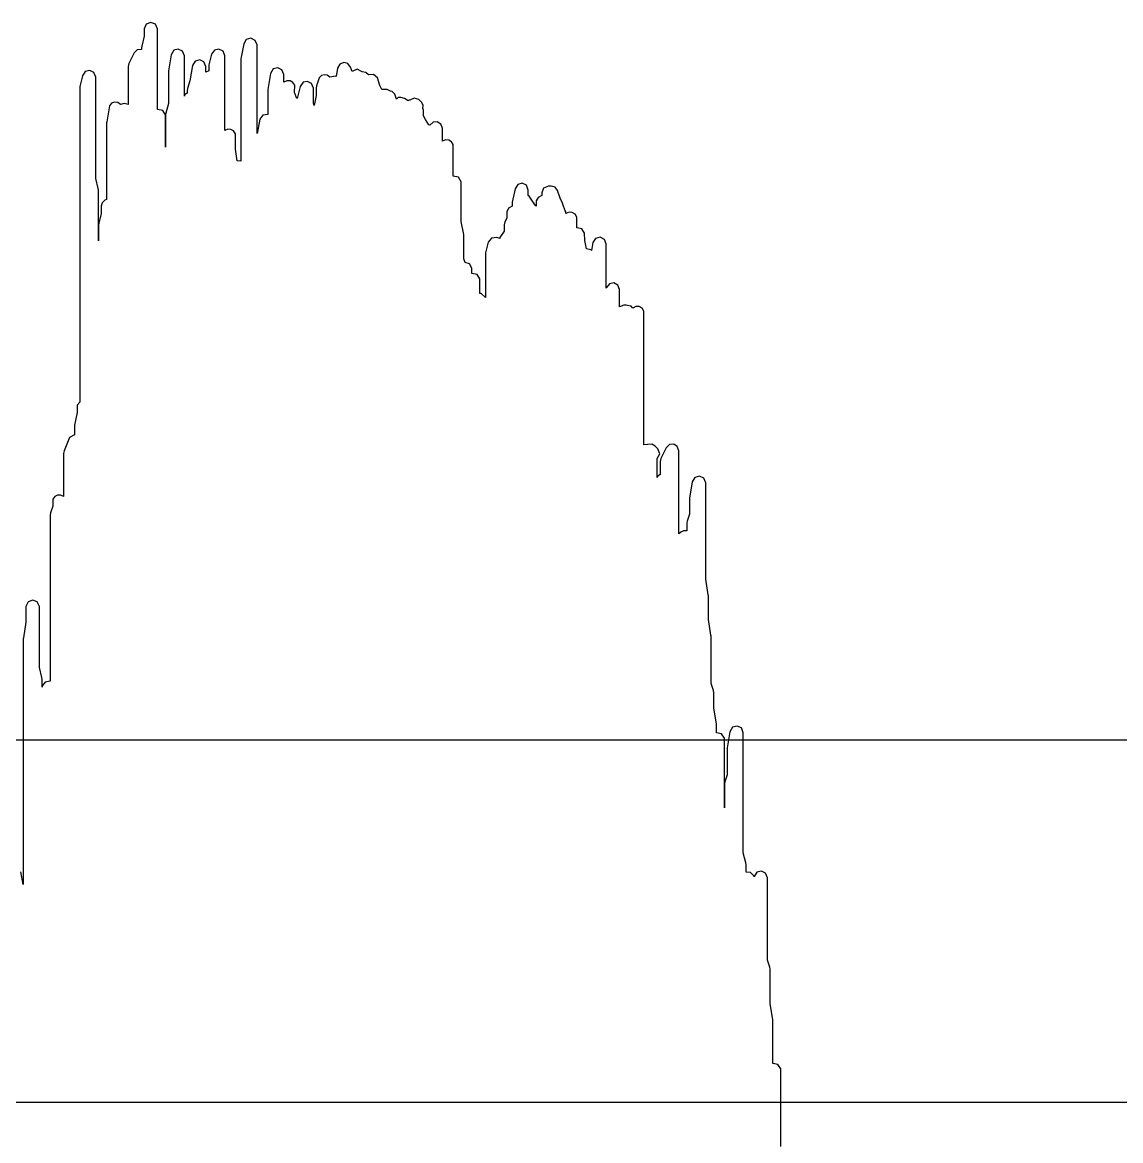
# Model space of a CAD drawing. Extents: x -85 to 1067, y -372 to 325.
# Drawn here: x 512.1 to 627.5, y -236.8 to -119.3 of the extents above; entities that cross this region are included whole.
import ezdxf

# ---------------------------------------------------------------- set-up
doc = ezdxf.new("R2010")
doc.units = 0

msp = doc.modelspace()

# ---------------------------------------------------------------- linework, layer by layer
at = {"layer": 'Layer 1'}
for p, q in [((525.104536, -119.550237), (524.894228, -120.043)), ((525.600489, -119.347097), (525.104536, -119.550237)), ((526.095302, -119.550713), (525.600489, -119.347097)), ((526.305, -120.043), (526.095302, -119.550713)), ((524.895, -120.784), (524.631489, -121.83646)), ((524.894228, -120.043), (524.895, -120.784)), ((526.305, -120.87), (526.305, -120.043)), ((526.305, -121.723), (526.305, -120.87)), ((524.611169, -122.008728), (524.611, -122.181)), ((524.631489, -121.83646), (524.611169, -122.008728)), ((526.305, -122.576), (526.305, -121.723)), ((535.34703, -121.585191), (535.064526, -123.004571)), ((535.618541, -121.157445), (535.34703, -121.585191)), ((536.106715, -121.021904), (535.618541, -121.157445)), ((536.56076, -121.24959), (536.106715, -121.021904)), ((536.744, -121.723), (536.56076, -121.24959)), ((536.744, -122.576), (536.744, -121.723)), ((523.832434, -122.544474), (523.265676, -123.679624)), ((524.160016, -122.230572), (523.832434, -122.544474)), ((524.611, -122.181), (524.160016, -122.230572)), ((526.305, -123.428), (526.305, -122.576)), ((527.72256, -122.742878), (527.438306, -124.422348)), ((528.003453, -122.283897), (527.72256, -122.742878)), ((528.476193, -122.162608), (528.003453, -122.283897)), ((528.922227, -122.360735), (528.476193, -122.162608)), ((529.123, -122.86), (528.922227, -122.360735)), ((529.123, -123.709), (529.123, -122.86)), ((530.727028, -123.296028), (530.253836, -123.416912)), ((531.173095, -123.494918), (530.727028, -123.296028)), ((531.96989, -122.687732), (531.683971, -123.822912)), ((532.272415, -122.256913), (531.96989, -122.687732)), ((532.740785, -122.15888), (532.272415, -122.256913)), ((533.171235, -122.368339), (532.740785, -122.15888)), ((533.36, -122.86), (533.171235, -122.368339)), ((533.36, -123.709), (533.36, -122.86)), ((535.050415, -123.14238), (535.05, -123.995)), ((535.064526, -123.004571), (535.050415, -123.14238)), ((536.744, -123.428), (536.744, -122.576)), ((519.171512, -124.404451), (518.700594, -124.508775)), ((519.606785, -124.611784), (519.171512, -124.404451)), ((523.191593, -123.994866), (523.191, -124.825)), ((523.265676, -123.679624), (523.191593, -123.994866)), ((526.305, -124.279), (526.305, -123.428)), ((526.305, -125.392), (526.305, -124.279)), ((527.438306, -124.422348), (527.427864, -124.539498)), ((529.123, -124.539), (529.123, -123.709)), ((529.97256, -123.876156), (529.696942, -125.502266)), ((530.253836, -123.416912), (529.97256, -123.876156)), ((531.373, -123.995), (531.173095, -123.494918)), ((531.372888, -124.565679), (531.373, -123.995)), ((531.664, -124.452), (531.372888, -124.565679)), ((531.683971, -123.822912), (531.663651, -123.995152)), ((531.663651, -123.995152), (531.664, -124.452)), ((533.36, -124.539), (533.36, -123.709)), ((535.05, -123.995), (535.05, -124.825)), ((536.744, -124.279), (536.744, -123.428)), ((536.744, -125.108), (536.744, -124.279)), ((538.435981, -124.242964), (538.15781, -124.709571)), ((538.912266, -124.119004), (538.435981, -124.242964)), ((539.361871, -124.319186), (538.912266, -124.119004)), ((539.56, -124.825), (539.361871, -124.319186)), ((545.21196, -124.162425), (545.065543, -125.025432)), ((545.44364, -123.744695), (545.21196, -124.162425)), ((545.850458, -123.578787), (545.44364, -123.744695)), ((546.278655, -123.677139), (545.850458, -123.578787)), ((546.57447, -124.052189), (546.278655, -123.677139)), ((546.72608, -124.494883), (546.57447, -124.052189)), ((547.269702, -124.265598), (546.72608, -124.494883)), ((547.79745, -124.52937), (547.269702, -124.265598)), ((518.40344, -124.948532), (518.143344, -126.085402)), ((518.700594, -124.508775), (518.40344, -124.948532)), ((519.797, -125.107), (519.606785, -124.611784)), ((519.797, -125.958), (519.797, -125.107)), ((523.191, -124.825), (523.191, -125.674)), ((523.191, -125.674), (523.191, -126.527)), ((526.305, -126.245), (526.305, -125.392)), ((527.427864, -124.539498), (527.428, -125.392)), ((527.428, -125.392), (527.428, -126.245)), ((529.123, -125.392), (529.123, -124.539)), ((529.123, -126.245), (529.123, -125.392)), ((529.696942, -125.502266), (529.42821, -126.30324)), ((533.36, -125.392), (533.36, -124.539)), ((533.36, -126.245), (533.36, -125.392)), ((535.05, -124.825), (535.05, -125.675)), ((535.05, -125.675), (535.05, -126.527)), ((536.744, -125.959), (536.744, -125.108)), ((538.15781, -124.709571), (537.875306, -126.411451)), ((539.5601, -125.638593), (539.56, -124.825)), ((539.878134, -125.479274), (539.5601, -125.638593)), ((540.215215, -125.491287), (539.878134, -125.479274)), ((540.508965, -125.657056), (540.215215, -125.491287)), ((540.697, -125.959), (540.508965, -125.657056)), ((541.574415, -125.641913), (541.27189, -126.072732)), ((542.042785, -125.54388), (541.574415, -125.641913)), ((542.473235, -125.753339), (542.042785, -125.54388)), ((543.275374, -125.168333), (542.99112, -126.020982)), ((543.515721, -124.942439), (543.275374, -125.168333)), ((543.817257, -124.852178), (543.515721, -124.942439)), ((544.128198, -124.90105), (543.817257, -124.852178)), ((544.396755, -125.092556), (544.128198, -124.90105)), ((544.996223, -125.004729), (544.396755, -125.092556)), ((545.065, -125.029), (544.996223, -125.004729)), ((545.065543, -125.025432), (545.065, -125.029)), ((548.169898, -124.611575), (547.79745, -124.52937)), ((548.445149, -124.8756), (548.169898, -124.611575)), ((548.980372, -124.827446), (548.445149, -124.8756)), ((549.39429, -125.170155), (548.980372, -124.827446)), ((549.659579, -125.974601), (549.39429, -125.170155)), ((518.143344, -126.085402), (518.125846, -126.24387)), ((518.125846, -126.24387), (518.126, -127.094)), ((519.797, -126.811), (519.797, -125.958)), ((519.797, -127.664), (519.797, -126.811)), ((523.191, -126.527), (523.191, -127.378)), ((526.305, -127.094), (526.305, -126.245)), ((527.428, -126.245), (527.428, -127.094)), ((529.123607, -127.083441), (529.123, -126.245)), ((529.392, -126.782), (529.142234, -126.974927)), ((529.392057, -126.527183), (529.392, -126.782)), ((529.42821, -126.30324), (529.392057, -126.527183)), ((533.36, -127.094), (533.36, -126.245)), ((535.05, -126.527), (535.05, -127.378)), ((536.744, -127.094), (536.744, -125.959)), ((537.866557, -126.52688), (537.866, -127.378)), ((537.875306, -126.411451), (537.866557, -126.52688)), ((540.696581, -126.696387), (540.697, -125.959)), ((540.91011, -127.335449), (540.696581, -126.696387)), ((541.27189, -126.072732), (540.985943, -127.206192)), ((542.662, -126.245), (542.473235, -125.753339)), ((542.662, -127.094), (542.662, -126.245)), ((542.99112, -126.020982), (542.954968, -126.244925)), ((542.954968, -126.244925), (542.955, -127.023)), ((549.868, -126.388), (549.659579, -125.974601)), ((550.427847, -126.387266), (549.868, -126.388)), ((550.780907, -126.566421), (550.427847, -126.387266)), ((550.930823, -126.597465), (550.780907, -126.566421)), ((551.211549, -126.881691), (550.930823, -126.597465)), ((518.126, -127.094), (518.126, -128.23)), ((519.797, -128.491), (519.797, -127.664)), ((521.467826, -127.84777), (521.235932, -128.111169)), ((521.78014, -127.731767), (521.467826, -127.84777)), ((522.111032, -127.770582), (521.78014, -127.731767)), ((522.398662, -127.971638), (522.111032, -127.770582)), ((522.795657, -127.8526), (522.398662, -127.971638)), ((523.191, -127.977), (522.795657, -127.8526)), ((523.191, -127.378), (523.191, -127.977)), ((526.305, -127.946), (526.305, -127.094)), ((526.305424, -128.502349), (526.305, -127.946)), ((527.428, -127.857), (527.164489, -128.88364)), ((527.428, -127.094), (527.428, -127.857)), ((529.142234, -126.974927), (529.123607, -127.083441)), ((533.36, -127.947), (533.36, -127.094)), ((533.36, -128.777), (533.36, -127.947)), ((535.05, -127.378), (535.05, -128.231)), ((536.744, -128.231), (536.744, -127.094)), ((537.866, -127.378), (537.866, -128.231)), ((540.971832, -127.323314), (540.91011, -127.335449)), ((540.985943, -127.206192), (540.971832, -127.323314)), ((542.662025, -127.827444), (542.662, -127.094)), ((542.743164, -128.06341), (542.662025, -127.827444)), ((542.955, -127.023), (542.743164, -128.06341)), ((551.394203, -127.408797), (551.211549, -126.881691)), ((551.563, -127.24), (551.394203, -127.408797)), ((551.846425, -127.239802), (551.563, -127.24)), ((552.235694, -127.356924), (551.846425, -127.239802)), ((552.602695, -127.598083), (552.235694, -127.356924)), ((552.675, -127.524), (552.602695, -127.598083)), ((552.810065, -127.524643), (552.675, -127.524)), ((553.263667, -127.30959), (552.810065, -127.524643)), ((553.745462, -127.45056), (553.263667, -127.30959)), ((554.027938, -127.734786), (553.745462, -127.45056)), ((554.182246, -128.058865), (554.027938, -127.734786)), ((518.126, -128.23), (518.126, -129.343)), ((519.797, -129.627), (519.797, -128.491)), ((521.235932, -128.111169), (520.949985, -129.792389)), ((526.834456, -128.608277), (526.305424, -128.502349)), ((527.134, -129.057), (526.834456, -128.608277)), ((527.134, -130.194), (527.134, -129.057)), ((527.164489, -128.88364), (527.142476, -129.05763)), ((527.142476, -129.05763), (527.143, -129.91)), ((533.36, -129.628), (533.36, -128.777)), ((535.05, -128.231), (535.05, -129.058)), ((535.05, -129.058), (535.05, -129.91)), ((536.744, -129.058), (536.744, -128.231)), ((536.744, -129.91), (536.744, -129.058)), ((537.346877, -129.096935), (537.023652, -129.510204)), ((537.866, -129.021), (537.346877, -129.096935)), ((537.866, -128.231), (537.866, -129.021)), ((554.157167, -128.416917), (554.182246, -128.058865)), ((554.233, -128.491), (554.157167, -128.416917)), ((554.232422, -129.174744), (554.233, -128.777)), ((554.423627, -129.555433), (554.232422, -129.174744)), ((554.233, -128.777), (554.233, -128.491)), ((518.126, -129.343), (518.126, -130.763)), ((519.797, -130.763), (519.797, -129.627)), ((520.949985, -129.792389), (520.941236, -129.909511)), ((520.941236, -129.909511), (520.942, -130.763)), ((527.134, -131.33), (527.134, -130.194)), ((527.143, -129.91), (527.143, -131.047)), ((533.36, -130.477), (533.36, -129.628)), ((535.05, -129.91), (535.05, -130.763)), ((536.743067, -130.933021), (536.744, -129.91)), ((537.023652, -129.510204), (536.770442, -131.017434)), ((554.780186, -130.09284), (554.423627, -129.555433)), ((554.8922, -130.160065), (554.780186, -130.09284)), ((555.241799, -129.834436), (554.8922, -130.160065)), ((555.680056, -129.802574), (555.241799, -129.834436)), ((556.056835, -130.028691), (555.680056, -129.802574)), ((556.222, -130.477), (556.056835, -130.028691)), ((518.126, -130.763), (518.126, -132.182)), ((519.797, -131.614), (519.797, -130.763)), ((520.942, -130.763), (520.942, -131.614)), ((527.134251, -132.450944), (527.134, -131.33)), ((527.143, -131.047), (527.143, -131.9)), ((533.35992, -130.709378), (533.36, -130.477)), ((533.675445, -130.566456), (533.35992, -130.709378)), ((534.004032, -130.586703), (533.675445, -130.566456)), ((534.288333, -130.752693), (534.004032, -130.586703)), ((534.471, -131.047), (534.288333, -130.752693)), ((534.471, -131.9), (534.471, -131.047)), ((535.05, -130.763), (535.05, -131.614)), ((536.770442, -131.017434), (536.743067, -130.933021)), ((556.222, -131.33), (556.222, -130.477)), ((556.22226, -131.818555), (556.222, -131.33)), ((518.126, -132.182), (518.126, -133.012)), ((519.797, -132.726), (519.797, -131.614)), ((519.797, -133.862), (519.797, -132.726)), ((520.942, -131.614), (520.942, -132.442)), ((520.942, -132.442), (520.942, -133.293)), ((527.143, -132.458), (527.134251, -132.450944)), ((527.143, -131.9), (527.143, -132.458)), ((534.471275, -132.668281), (534.471, -131.9)), ((534.674475, -133.880961), (534.471275, -132.668281)), ((535.05, -131.614), (535.05, -132.727)), ((535.05, -132.727), (535.05, -133.579)), ((556.543427, -131.67768), (556.22226, -131.818555)), ((556.875338, -131.704167), (556.543427, -131.67768)), ((557.158895, -131.878709), (556.875338, -131.704167)), ((557.335, -132.182), (557.158895, -131.878709)), ((557.335, -133.013), (557.335, -132.182)), ((518.126, -133.012), (518.126, -133.862)), ((518.126, -133.862), (518.126, -134.712)), ((519.797, -134.712), (519.797, -133.862)), ((520.942, -133.293), (520.942, -134.146)), ((535.05, -133.924), (534.674475, -133.880961)), ((535.05, -133.579), (535.05, -133.924)), ((557.335, -133.862), (557.335, -133.013)), ((557.335, -134.714), (557.335, -133.862)), ((518.126, -134.712), (518.126, -135.565)), ((519.797141, -135.761368), (519.797, -134.712)), ((520.942, -134.146), (520.942, -134.998)), ((520.942, -134.998), (520.942, -135.851)), ((557.335101, -135.48743), (557.335, -134.714)), ((518.126, -135.565), (518.126, -136.395)), ((520.058987, -136.788038), (519.797141, -135.761368)), ((520.942, -135.851), (520.942, -136.678)), ((557.900599, -135.608123), (557.335101, -135.48743)), ((558.186, -136.111), (557.900599, -135.608123)), ((558.186, -136.962), (558.186, -136.111)), ((518.126, -136.395), (518.126, -137.245)), ((518.126, -137.245), (518.126, -138.097)), ((520.081, -136.962), (520.058987, -136.788038)), ((520.081, -138.097), (520.081, -136.962)), ((520.942, -136.678), (520.942, -137.531)), ((558.186, -137.815), (558.186, -136.962)), ((563.84125, -136.824191), (563.558746, -138.245291)), ((564.128698, -136.368597), (563.84125, -136.824191)), ((564.603627, -136.254085), (564.128698, -136.368597)), ((565.047055, -136.459078), (564.603627, -136.254085)), ((565.24, -136.962), (565.047055, -136.459078)), ((565.24001, -137.520568), (565.24, -136.962)), ((566.852107, -136.746428), (566.645405, -137.244511)), ((566.645405, -137.244511), (566.646, -137.531)), ((567.35, -136.54), (566.852107, -136.746428)), ((567.635587, -136.539966), (567.35, -136.54)), ((568.047095, -136.672706), (567.635587, -136.539966)), ((568.303917, -137.020562), (568.047095, -136.672706)), ((568.574314, -137.828422), (568.303917, -137.020562)), ((518.126, -138.097), (518.126, -138.95)), ((520.081, -139.234), (520.081, -138.097)), ((520.478818, -138.296592), (520.373577, -138.667033)), ((520.762874, -138.036577), (520.478818, -138.296592)), ((520.942, -137.947), (520.762874, -138.036577)), ((520.942, -137.531), (520.942, -137.947)), ((558.186, -138.668), (558.186, -137.815)), ((563.546328, -138.381378), (563.546, -138.664)), ((563.558746, -138.245291), (563.546328, -138.381378)), ((565.315843, -137.596345), (565.24001, -137.520568)), ((565.407142, -137.706581), (565.315843, -137.596345)), ((565.95835, -138.53685), (565.407142, -137.706581)), ((566.079, -138.654), (565.95835, -138.53685)), ((566.079355, -138.09773), (566.079, -138.654)), ((566.274413, -137.72611), (566.079355, -138.09773)), ((566.646, -137.531), (566.274413, -137.72611)), ((568.834494, -138.353806), (568.574314, -137.828422)), ((568.870646, -138.443383), (568.834494, -138.353806)), ((569.110111, -139.151365), (568.870646, -138.443383)), ((518.126, -138.95), (518.126, -139.801)), ((520.081, -140.061), (520.081, -139.234)), ((520.373, -139.427), (520.111154, -140.45364)), ((520.373577, -138.667033), (520.373, -139.427)), ((558.185742, -140.276979), (558.186, -139.517)), ((558.186, -139.517), (558.186, -138.668)), ((563.171442, -138.859615), (562.975827, -139.234173)), ((562.975827, -139.234173), (562.976, -139.896)), ((563.546, -138.664), (563.171442, -138.859615)), ((569.193, -139.234), (569.110111, -139.151365)), ((569.1931, -139.432362), (569.193, -139.234)), ((569.521175, -139.278245), (569.1931, -139.432362)), ((569.863456, -139.302398), (569.521175, -139.278245)), ((570.154784, -139.483693), (569.863456, -139.302398)), ((570.33, -139.801), (570.154784, -139.483693)), ((518.126, -139.801), (518.126, -140.914)), ((518.126, -140.914), (518.126, -141.766)), ((520.081, -141.2), (520.081, -140.061)), ((520.089141, -140.629351), (520.089, -141.48)), ((520.111154, -140.45364), (520.089141, -140.629351)), ((558.457889, -141.627469), (558.185742, -140.276979)), ((562.693411, -140.629806), (562.693, -141.276)), ((562.767494, -140.314592), (562.693411, -140.629806)), ((562.976, -139.896), (562.767494, -140.314592)), ((570.33, -140.63), (570.33, -139.801)), ((570.330481, -140.919463), (570.33, -140.63)), ((570.861527, -141.027914), (570.330481, -140.919463)), ((518.126, -141.766), (518.126, -142.619)), ((520.080251, -142.303346), (520.081, -142.051)), ((520.081, -142.051), (520.081, -141.2)), ((520.089, -141.48), (520.089, -142.262)), ((558.472, -141.767), (558.457889, -141.627469)), ((558.472, -142.619), (558.472, -141.767)), ((561.37768, -142.000301), (561.032631, -142.445612)), ((561.938734, -141.949494), (561.37768, -142.000301)), ((562.231539, -142.045986), (561.938734, -141.949494)), ((562.258914, -141.954687), (562.231539, -142.045986)), ((562.693, -141.276), (562.258914, -141.954687)), ((571.159, -141.481), (570.861527, -141.027914)), ((571.159113, -142.26244), (571.159, -141.481)), ((572.306074, -142.050943), (572.032308, -142.477748)), ((572.79538, -141.917932), (572.306074, -142.050943)), ((573.248339, -142.146123), (572.79538, -141.917932)), ((518.126, -142.619), (518.126, -143.47)), ((520.089, -142.262), (520.080251, -142.303346)), ((558.472, -143.47), (558.472, -142.619)), ((561.032631, -142.445612), (560.750156, -143.558382)), ((571.336546, -143.139219), (571.159113, -142.26244)), ((571.801591, -143.228797), (571.336546, -143.139219)), ((571.868619, -143.294244), (571.801591, -143.228797)), ((572.032308, -142.477748), (571.868619, -143.294244)), ((573.431, -142.619), (573.248339, -142.146123)), ((573.431, -143.47), (573.431, -142.619)), ((518.126, -143.47), (518.126, -144.583)), ((558.4721, -144.183672), (558.472, -143.47)), ((558.594359, -144.557447), (558.4721, -144.183672)), ((560.750156, -143.558382), (560.728142, -143.730622)), ((560.728142, -143.730622), (560.729, -144.583)), ((573.431, -144.299), (573.431, -143.47)), ((573.431, -145.15), (573.431, -144.299)), ((518.126, -144.583), (518.126, -145.435)), ((518.126, -145.435), (518.126, -146.285)), ((559.071572, -144.714902), (558.594359, -144.557447)), ((559.323, -145.15), (559.071572, -144.714902)), ((559.323481, -145.726878), (559.323, -145.15)), ((560.729, -144.583), (560.729, -145.436)), ((560.729, -145.436), (560.729, -146.285)), ((573.431, -146.002), (573.431, -145.15)), ((518.126, -146.285), (518.126, -147.137)), ((559.853511, -145.834087), (559.323481, -145.726878)), ((560.152, -146.285), (559.853511, -145.834087)), ((560.152, -147.138), (560.152, -146.285)), ((560.729, -146.285), (560.729, -147.138)), ((573.431, -147.137), (573.431, -146.002)), ((573.769125, -146.800514), (573.44997, -147.204971)), ((574.232202, -146.721867), (573.769125, -146.800514)), ((574.648671, -146.93903), (574.232202, -146.721867)), ((518.126, -147.137), (518.126, -147.966)), ((518.126, -147.966), (518.126, -148.818)), ((560.152, -147.828), (560.152, -147.138)), ((560.298442, -147.828664), (560.152, -147.828)), ((560.729, -148.261), (560.298442, -147.828664)), ((560.729, -147.138), (560.729, -147.968)), ((560.729, -147.968), (560.729, -148.261)), ((573.430497, -147.266975), (573.431, -147.137)), ((573.44997, -147.204971), (573.430497, -147.266975)), ((574.828, -147.422), (574.648671, -146.93903)), ((574.828, -148.248), (574.828, -147.422)), ((518.126, -148.818), (518.126, -149.668)), ((574.828, -149.101), (574.828, -148.248)), ((574.828166, -149.211478), (574.828, -149.101)), ((575.257059, -149.039238), (574.828166, -149.211478)), ((575.532649, -149.068505), (575.257059, -149.039238)), ((575.651549, -149.082334), (575.532649, -149.068505)), ((575.673562, -149.097856), (575.651549, -149.082334)), ((576.040451, -149.170161), (575.673562, -149.097856)), ((576.22477, -149.35448), (576.040451, -149.170161)), ((518.126, -149.668), (518.126, -150.52)), ((576.546343, -149.181198), (576.22477, -149.35448)), ((576.891836, -149.187888), (576.546343, -149.181198)), ((577.193604, -149.356254), (576.891836, -149.187888)), ((577.384, -149.668), (577.193604, -149.356254)), ((577.384, -150.521), (577.384, -149.668)), ((518.126, -150.52), (518.126, -151.373)), ((518.126, -151.373), (518.126, -152.203)), ((577.384, -151.373), (577.384, -150.521)), ((577.384, -152.204), (577.384, -151.373)), ((518.126, -152.203), (518.126, -153.053)), ((577.384, -153.053), (577.384, -152.204)), ((518.126, -153.053), (518.126, -154.474)), ((577.384, -153.905), (577.384, -153.053)), ((518.126, -154.474), (518.126, -155.302)), ((577.384, -155.042), (577.384, -153.905)), ((577.384, -156.153), (577.384, -155.042)), ((518.126, -155.302), (518.126, -156.436)), ((577.384, -157.573), (577.384, -156.153)), ((518.126, -156.436), (518.126, -157.573)), ((518.126, -157.573), (518.126, -158.708)), ((577.384, -158.708), (577.384, -157.573)), ((518.126, -159.252), (517.839996, -159.537947)), ((517.839996, -159.537947), (517.84, -160.32)), ((518.126, -158.708), (518.126, -159.252)), ((577.384, -160.105), (577.384, -158.708)), ((517.84, -160.32), (517.571268, -161.67221)), ((577.384, -161.242), (577.384, -160.105)), ((517.557157, -161.810019), (517.557, -162.657)), ((517.571268, -161.67221), (517.557157, -161.810019)), ((577.384, -162.091), (577.384, -161.242)), ((577.384, -163.204), (577.384, -162.091)), ((517.038502, -162.941226), (516.474425, -164.364276)), ((517.557, -162.657), (517.038502, -162.941226)), ((577.383916, -163.714072), (577.384, -163.204)), ((516.474425, -164.364276), (516.424161, -164.626122)), ((577.761134, -163.674476), (577.383916, -163.714072)), ((577.80612, -163.689998), (577.761134, -163.674476)), ((578.214686, -163.65047), (577.80612, -163.689998)), ((578.576135, -163.845023), (578.214686, -163.65047)), ((578.858611, -164.13097), (578.576135, -163.845023)), ((579.037663, -164.65659), (578.858611, -164.13097)), ((579.71726, -164.025758), (579.148837, -165.160938)), ((580.06658, -163.689455), (579.71726, -164.025758)), ((580.510479, -163.654562), (580.06658, -163.689455)), ((580.891953, -163.884078), (580.510479, -163.654562)), ((581.054, -164.341), (580.891953, -163.884078)), ((581.054, -165.193), (581.054, -164.341)), ((516.424161, -164.626122), (516.424, -165.476)), ((516.424, -165.476), (516.424, -166.328)), ((578.781, -165.149), (579.037663, -164.65659)), ((578.781, -165.193), (578.781, -165.149)), ((578.781, -166.046), (578.781, -165.193)), ((579.148837, -165.160938), (579.074754, -165.476152)), ((579.074754, -165.476152), (579.075, -166.329)), ((581.054, -166.046), (581.054, -165.193)), ((516.424, -166.328), (516.424, -167.159)), ((578.781, -166.873), (578.781, -166.046)), ((579.075, -166.329), (579.075, -166.828)), ((581.054, -166.873), (581.054, -166.046)), ((516.424, -167.159), (516.424, -168.01)), ((578.781687, -167.150128), (578.781, -166.873)), ((578.80116, -167.041614), (578.781687, -167.150128)), ((579.075, -166.828), (578.80116, -167.041614)), ((581.054, -167.726), (581.054, -166.873)), ((581.054, -168.578), (581.054, -167.726)), ((582.46789, -167.60885), (582.183636, -169.31418)), ((582.746534, -167.142293), (582.46789, -167.60885)), ((583.22309, -167.018836), (582.746534, -167.142293)), ((583.672574, -167.219674), (583.22309, -167.018836)), ((583.87, -167.726), (583.672574, -167.219674)), ((583.87, -168.578), (583.87, -167.726)), ((515.784308, -168.992458), (515.488661, -169.142816)), ((516.115992, -168.992414), (515.784308, -168.992458)), ((516.424, -169.157), (516.115992, -168.992414)), ((516.424, -168.01), (516.424, -168.859)), ((516.424, -168.859), (516.424, -169.157)), ((581.054, -169.429), (581.054, -168.578)), ((583.87, -169.429), (583.87, -168.578)), ((515.289, -170.161), (515.042761, -170.879311)), ((515.488661, -169.142816), (515.28876, -169.429175)), ((515.28876, -169.429175), (515.289, -170.161)), ((581.054, -170.278), (581.054, -169.429)), ((581.054, -171.109), (581.054, -170.278)), ((582.173194, -169.429609), (582.173, -170.278)), ((582.173, -170.278), (582.173, -170.995)), ((582.183636, -169.31418), (582.173194, -169.429609)), ((583.87, -170.278), (583.87, -169.429)), ((583.87, -171.109), (583.87, -170.278)), ((515.00483, -171.108391), (515.004, -172.244)), ((515.042761, -170.879311), (515.00483, -171.108391)), ((581.054, -171.961), (581.054, -171.109)), ((582.173, -170.995), (581.926677, -171.739135)), ((583.87, -171.961), (583.87, -171.109)), ((515.004, -172.244), (515.004, -173.667)), ((581.053844, -173.074407), (581.054, -171.961)), ((581.926677, -171.739135), (581.890524, -171.961357)), ((581.890524, -171.961357), (581.891, -172.754)), ((583.87, -172.814), (583.87, -171.961)), ((515.004, -173.667), (515.004, -174.493)), ((581.246715, -172.88148), (581.053844, -173.074407)), ((581.55312, -172.738259), (581.246715, -172.88148)), ((581.891, -172.754), (581.55312, -172.738259)), ((583.87, -173.667), (583.87, -172.814)), ((583.87, -174.493), (583.87, -173.667)), ((515.004, -174.493), (515.004, -175.346)), ((583.87, -175.346), (583.87, -174.493)), ((515.004, -175.346), (515.004, -176.48)), ((583.87, -176.197), (583.87, -175.346)), ((515.004, -176.48), (515.004, -177.332)), ((515.004, -177.332), (515.004, -178.445)), ((583.87, -177.05), (583.87, -176.197)), ((583.870661, -177.840488), (583.87, -177.05)), ((515.004, -178.445), (515.004, -179.582)), ((584.146251, -179.463128), (583.870661, -177.840488)), ((515.004, -179.582), (515.004, -180.715)), ((584.155, -179.582), (584.146251, -179.463128)), ((584.155, -180.433), (584.155, -179.582)), ((512.47323, -180.715), (512.473, -181.568)), ((512.700372, -180.199587), (512.47323, -180.715)), ((513.178582, -180.027783), (512.700372, -180.199587)), ((513.656808, -180.199587), (513.178582, -180.027783)), ((513.884, -180.715), (513.656808, -180.199587)), ((513.884, -181.568), (513.884, -180.715)), ((515.004, -180.715), (515.004, -181.852)), ((584.155, -181.284), (584.155, -180.433)), ((512.473, -181.568), (512.473, -182.336)), ((513.884, -182.395), (513.884, -181.568)), ((515.004, -181.852), (515.004, -182.965)), ((584.154411, -182.055829), (584.155, -181.284)), ((584.428251, -183.702599), (584.154411, -182.055829)), ((512.473, -182.336), (512.19741, -183.98277)), ((513.884, -183.247), (513.884, -182.395)), ((515.004, -182.965), (515.004, -184.1)), ((512.19741, -183.98277), (512.188661, -184.09992)), ((512.188661, -184.09992), (512.189, -184.951)), ((513.884, -184.1), (513.884, -183.247)), ((513.884, -185.237), (513.884, -184.1)), ((515.004, -184.1), (515.004, -185.519)), ((584.437, -183.818), (584.428251, -183.702599)), ((584.437, -184.667), (584.437, -183.818)), ((512.189, -184.951), (512.189, -185.804)), ((513.884, -186.064), (513.884, -185.237)), ((515.004, -185.519), (515.004, -186.632)), ((584.437, -185.52), (584.437, -184.667)), ((584.437, -186.35), (584.437, -185.52)), ((512.189, -185.804), (512.189, -186.632)), ((512.189, -186.632), (512.189, -187.483)), ((513.883834, -187.114711), (513.884, -186.064)), ((515.004, -186.632), (515.004, -188.052)), ((584.437, -187.201), (584.437, -186.35)), ((512.189, -187.483), (512.189, -188.62)), ((514.14568, -188.165481), (513.883834, -187.114711)), ((584.437, -188.052), (584.437, -187.201)), ((512.189, -188.62), (512.189, -189.755)), ((514.166, -188.336), (514.14568, -188.165481)), ((514.165491, -189.160933), (514.166, -188.336)), ((514.187504, -189.048976), (514.165491, -189.160933)), ((514.497179, -188.637468), (514.187504, -189.048976)), ((515.004, -188.546), (514.497179, -188.637468)), ((515.004, -188.052), (515.004, -188.546)), ((584.436996, -188.788672), (584.437, -188.052)), ((584.685069, -189.531085), (584.436996, -188.788672)), ((512.189, -189.755), (512.189, -191.152)), ((584.723, -189.755), (584.685069, -189.531085)), ((584.723, -190.586), (584.723, -189.755)), ((512.189, -191.152), (512.189, -192.287)), ((584.723076, -191.375829), (584.723, -190.586)), ((584.995251, -193.022599), (584.723076, -191.375829)), ((512.189, -192.287), (512.189, -193.684)), ((512.189, -193.684), (512.189, -194.818)), ((585.004, -193.138), (584.995251, -193.022599)), ((585.003731, -193.978878), (585.004, -193.138)), ((586.69921, -193.387376), (586.42089, -193.853571)), ((587.175308, -193.263533), (586.69921, -193.387376)), ((587.624725, -193.463567), (587.175308, -193.263533)), ((587.823, -193.969), (587.624725, -193.463567)), ((794.983, -194.759), (0, -194.759)), ((512.189, -194.818), (512.189, -196.237)), ((585.534869, -194.085367), (585.003731, -193.978878)), ((585.834, -194.537), (585.534869, -194.085367)), ((585.834, -195.388), (585.834, -194.537)), ((586.42089, -193.853571), (586.138301, -195.555451)), ((587.823, -194.82), (587.823, -193.969)), ((587.823, -195.67), (587.823, -194.82)), ((585.834, -196.237), (585.834, -195.388)), ((586.127577, -195.670852), (586.127, -196.807)), ((586.138301, -195.555451), (586.127577, -195.670852)), ((587.823, -196.523), (587.823, -195.67)), ((512.189, -196.237), (512.189, -197.636)), ((585.834, -197.09), (585.834, -196.237)), ((585.834, -197.92), (585.834, -197.09)), ((586.127, -196.807), (586.127, -197.636)), ((587.823, -197.376), (587.823, -196.523)), ((512.189, -197.636), (512.189, -199.34)), ((585.834, -199.055), (585.834, -197.92)), ((586.127, -198.371), (585.879012, -199.115135)), ((586.127, -197.636), (586.127, -198.371)), ((587.823, -198.487), (587.823, -197.376)), ((587.823, -199.625), (587.823, -198.487)), ((512.189, -199.34), (512.189, -200.759)), ((585.834, -199.906), (585.834, -199.055)), ((585.879012, -199.115135), (585.842831, -199.339078)), ((585.842831, -199.339078), (585.843, -200.475)), ((587.823, -200.759), (587.823, -199.625)), ((512.189, -200.759), (512.189, -202.438)), ((585.834, -201.043), (585.834, -199.906)), ((585.843, -200.475), (585.843, -201.326)), ((587.823, -201.586), (587.823, -200.759)), ((585.834251, -201.834362), (585.834, -201.043)), ((585.843, -201.829), (585.834251, -201.834362)), ((585.843, -201.326), (585.843, -201.829)), ((587.823, -202.724), (587.823, -201.586)), ((512.189, -202.438), (512.189, -203.858)), ((587.823, -203.858), (587.823, -202.724)), ((512.189, -203.858), (512.189, -205.541)), ((587.823, -204.995), (587.823, -203.858)), ((512.189, -205.541), (512.189, -206.96)), ((587.823, -205.823), (587.823, -204.995)), ((587.822322, -206.587993), (587.823, -205.823)), ((588.085833, -207.640453), (587.822322, -206.587993)), ((512.189, -206.96), (512.189, -208.662)), ((588.107, -207.811), (588.085833, -207.640453)), ((588.106935, -208.610012), (588.107, -207.811)), ((512.189, -209.918), (511.916825, -208.58989)), ((512.189, -208.662), (512.189, -209.918)), ((588.58189, -208.64959), (588.106935, -208.610012)), ((588.923347, -208.982093), (588.58189, -208.64959)), ((588.956, -209.082), (588.923347, -208.982093)), ((588.95611, -209.066469), (588.956, -209.082)), ((589.245869, -208.618006), (588.95611, -209.066469)), ((589.7174, -208.505976), (589.245869, -208.618006)), ((590.157509, -208.709076), (589.7174, -208.505976)), ((590.353, -209.206), (590.157509, -208.709076)), ((590.353, -210.059), (590.353, -209.206)), ((590.353, -210.91), (590.353, -210.059)), ((590.353, -211.763), (590.353, -210.91)), ((590.353, -212.615), (590.353, -211.763)), ((590.353, -213.442), (590.353, -212.615)), ((590.353, -214.295), (590.353, -213.442)), ((590.353, -215.147), (590.353, -214.295)), ((590.353, -215.998), (590.353, -215.147)), ((590.353, -216.827), (590.353, -215.998)), ((590.353746, -217.848365), (590.353, -216.827)), ((590.601847, -218.589057), (590.353746, -217.848365)), ((590.638, -218.813), (590.601847, -218.589057)), ((590.638, -219.666), (590.638, -218.813)), ((590.638, -220.777), (590.638, -219.666)), ((590.638, -221.629), (590.638, -220.777)), ((590.637326, -222.423829), (590.638, -221.629)), ((590.911251, -224.070599), (590.637326, -222.423829)), ((590.92, -224.186), (590.911251, -224.070599)), ((590.92, -225.014), (590.92, -224.186)), ((590.92, -225.865), (590.92, -225.014)), ((590.92, -226.718), (590.92, -225.865)), ((590.92, -227.57), (590.92, -226.718)), ((590.92, -228.397), (590.92, -227.57)), ((590.920351, -228.7074), (590.92, -228.397)), ((591.461102, -228.798889), (590.920351, -228.7074)), ((591.773, -229.25), (591.461102, -228.798889)), ((591.773, -230.101), (591.773, -229.25)), ((591.773, -230.954), (591.773, -230.101)), ((591.773, -231.806), (591.773, -230.954)), ((591.773, -232.633), (591.773, -231.806)), ((809.977, -232.799), (190.782, -232.799)), ((591.773, -233.486), (591.773, -232.633)), ((591.773, -234.338), (591.773, -233.486)), ((591.773, -235.189), (591.773, -234.338)), ((591.773, -236.302), (591.773, -235.189)), ((591.773, -237.437), (591.773, -236.302))]:
    msp.add_line(p, q, dxfattribs=at)

doc.saveas('drawing.dxf')
